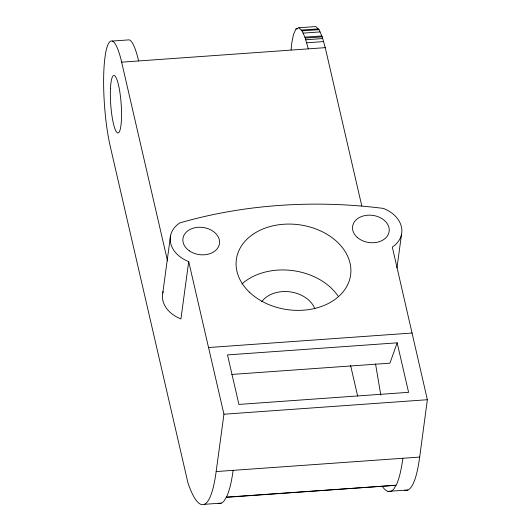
<?xml version="1.0" encoding="UTF-8"?>
<svg xmlns="http://www.w3.org/2000/svg" width="531" height="531" viewBox="0 0 531 531"><rect width="100%" height="100%" fill="white"/><g stroke="black" fill="none" stroke-linecap="round" stroke-linejoin="round"><path stroke-width="0.8" d="M291.107 49.887L291.658 43.642L293.51 34.376L295.979 28.953L298.9 27.758L315.859 26.55L319.025 29.656L322.224 36.851L325.244 47.657L361.797 205.975M404.781 490.193A130.779 23.722 85.9 0 0 419.676 457.065L427.369 399.724L392.309 247.081A31.243 23.218 7.7 0 0 383.375 208.411A399.259 296.71 7.7 0 0 179.777 222.92A31.243 23.218 7.7 0 0 188.704 261.591L223.943 414.22L216.157 471.561A131.276 23.782 85.9 0 1 188.007 483.117L110.229 146.264A63.421 11.49 85.9 0 1 105.025 56.95A63.421 11.49 85.9 0 1 121.645 62.167L325.244 47.657M162.778 292.973L170.564 235.638M188.704 261.591L180.925 318.932A31.243 23.218 7.7 0 1 163.156 291.506M396.962 267.949L401.522 234.363M218.155 503.242A131.276 23.782 85.9 0 0 224.195 500.766L226.883 496.213A131.276 23.782 85.9 0 0 233.129 470.353M397.168 342.827L408.591 392.323L238.923 404.416L227.5 354.914L397.168 342.827L389.933 363.177L231.795 374.441M112.253 41.06L129.225 39.852A63.421 11.49 85.9 0 1 138.611 60.952M295.979 28.953L297.599 28.84M298.9 27.758L302.066 30.864L319.025 29.656M303.068 33.121L320.027 31.913M302.066 30.864L305.272 38.066L322.224 36.851M305.743 39.765L322.702 38.557M306.593 42.792L323.545 41.584M208.544 347.533L412.149 333.023M223.943 414.22L427.369 399.724M216.157 471.561L419.676 457.065M204.302 504.331L221.268 503.122M301.269 30.088L318.242 28.886M304.867 37.157L321.826 35.962M226.339 497.135L396.007 485.268L396.664 484.179A130.779 23.722 85.9 0 0 402.863 458.246M226.299 497.335L396.007 485.268L393.982 488.779A130.779 23.722 85.9 0 1 382.386 486.522M387.969 491.374L407.874 490.007M305.272 38.066L308.285 48.865M350.579 365.428L357.668 396.099M121.645 62.167L167.517 260.874M375.55 363.941L380.807 395.104M241.917 283.979A57.653 42.845 7.7 0 1 338.506 296.776M261.69 301.774A28.827 21.426 7.7 0 1 290.012 291.858A28.827 21.426 7.7 0 1 314.843 308.81M249.464 292.203A57.653 42.845 7.7 0 0 347.42 285.22A57.653 42.845 7.7 0 0 283.561 224.261A57.653 42.845 7.7 0 0 249.464 292.203M357.244 237.364A18.452 13.713 7.7 0 0 388.36 234.237A18.452 13.713 7.7 0 0 367.027 215.261A18.452 13.713 7.7 0 0 357.244 237.364M189.288 250.805A18.452 13.713 7.7 0 0 219.276 244.632A18.452 13.713 7.7 0 0 195.063 227.706A18.452 13.713 7.7 0 0 189.288 250.805M110.475 88.411A28.827 5.224 85.9 0 0 117.61 132.923A28.827 5.224 85.9 0 0 119.727 91.305A28.827 5.224 85.9 0 0 110.475 88.411"/></g></svg>
